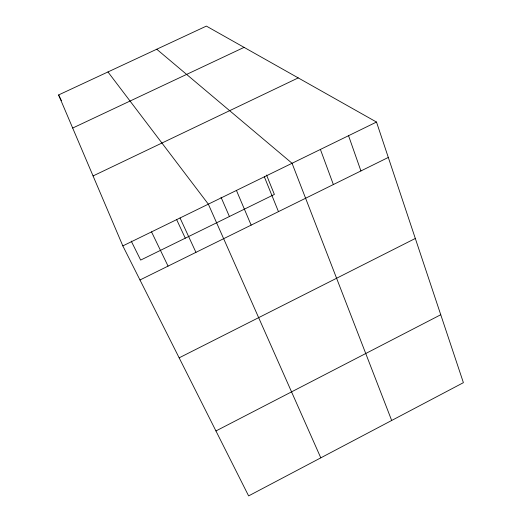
<?xml version="1.0" encoding="UTF-8"?>
<svg xmlns="http://www.w3.org/2000/svg" width="522" height="522" viewBox="0 0 522 522"><rect width="100%" height="100%" fill="white"/><g stroke="black" fill="none" stroke-linecap="round" stroke-linejoin="round"><path stroke-width="0.78" d="M215.945 430.957L440.751 314.74M179.157 357.838L415.316 238.456M139.981 279.975L388.303 157.435M122.833 245.901L376.506 122.05L463.399 382.665L248.616 495.9L122.833 245.901L58.601 94.952L206.373 26.1L376.506 122.05M93.066 175.94L298.225 77.902M72.689 128.047L244.074 47.365M156.737 49.231L292.059 163.282L391.676 420.478M107.963 71.951L208.337 204.154L320.795 457.846M58.601 94.952L61.426 100.629M131.218 241.079L140.666 260.087L274.376 194.432L266.533 175.027M151.537 231.885L168.058 266.116M176.71 219.755L185.284 238.176M180.038 217.974L195.946 252.354M221.034 197.238L229.412 216.506M236.44 190.439L251.147 225.112M264.347 176.814L278.467 211.632M320.404 149.442L333.362 184.547M348.552 135.7L360.924 170.942"/></g></svg>
